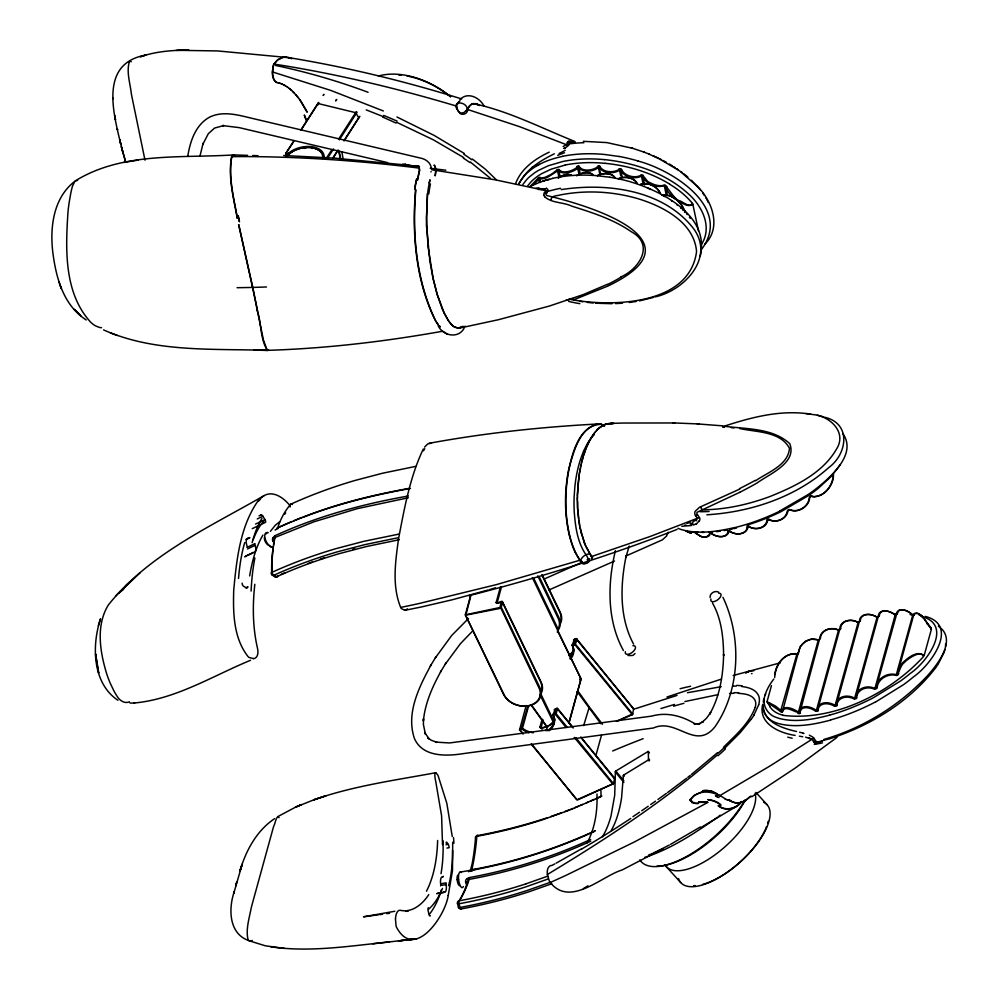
<?xml version="1.0" encoding="UTF-8"?>
<svg xmlns="http://www.w3.org/2000/svg" width="999" height="999" viewBox="0 0 999 999"><rect width="100%" height="100%" fill="white"/><g stroke="black" fill="none" stroke-linecap="round" stroke-linejoin="round"><path stroke-width="1.5" d="M622.052 176.398L620.716 170.142L621.428 169.468A1.461 0.962 -0.7 0 0 620.404 168.756M577.297 498.888L577.872 487.425M602.459 836.8L604.058 833.99A177.635 84.865 66.4 0 0 611.026 815.896L614.697 795.341L615.409 771.265L648.276 751.385L648.501 759.877L623.401 775.224L621.59 797.602A176.373 81.306 68.4 0 1 614.035 825.037L611.338 830.506M577.472 496.69L577.297 499.912M579.982 173.351L579.12 166.383A1.449 0.799 -23.2 0 0 578.409 166.009M277.198 82.617A10.015 5.02 89.1 0 1 272.577 71.965L273.551 65.26A6.956 3.584 88.9 0 1 274.126 64.123L277.16 60.464M577.335 495.504L578.883 477.435M643.256 184.228L641.146 174.987A1.523 1.049 13.5 0 1 643.481 175.762M395.454 918.893L396.041 925.886A6.981 3.309 87.7 0 0 396.516 927.234C414.535 961.313 445.641 915.496 448.201 895.429M745.666 672.827L748.526 671.328L753.721 670.766M799.337 713.573A1.523 0.849 34.4 0 0 799.712 713.049L819.567 638.998L818.443 639.997L811.163 639.098L805.481 641.233L800.386 646.291L798.338 652.359M442.507 844.654L441.608 815.933L435.739 781.443A10.015 1.998 75.1 0 1 435.739 772.789L435.714 772.726M839.822 629.058L817.519 710.164L816.458 710.139L838.661 629.645L839.872 628.92A12.063 9.303 13.9 0 1 845.803 621.078A12.063 9.303 13.9 0 1 858.004 622.327M874.824 688.823L874.849 688.786A1.561 1.361 -15.5 0 0 877.159 687.549C877.896 678.995 887.974 673.326 895.941 675.336M782.741 715.321C833.253 721.665 889.472 693.643 923.263 656.842C921.965 649.075 907.567 658.841 904.42 662.424C900.811 664.909 899.712 670.679 898.101 673.476C896.715 670.154 900.586 665.297 902.809 662.624C907.866 657.866 917.382 649.887 924.075 655.631M710.077 597.577C709.652 593.206 714.922 590.172 718.681 592.157M898.638 673.538L898.638 673.501A1.911 1.661 -46.3 0 1 897.776 674.962A2.123 1.861 -45.7 0 1 897.439 675.224M540.721 694.118L540.447 695.391A20.517 15.534 15.4 0 1 540.047 695.828M748.8 526.623A12.05 9.753 6.2 0 0 760.888 527.872A12.05 9.753 6.2 0 0 767.694 519.955L769.043 519.555A11.838 10.14 -11.9 0 0 787.299 510.851M874.437 689.16A11.838 9.728 -0.4 0 0 862.474 689.223A11.838 9.728 -0.4 0 0 856.655 697.814A1.461 1.199 3.3 0 1 854.507 698.763L877.209 616.758L878.645 616.296M577.809 486.326L579.27 474.8M809.665 496.928A1.723 1.461 -44.2 0 0 809.252 497.877C808.491 506.818 797.889 513.036 789.872 509.765C797.976 513.536 809.028 506.78 809.714 497.702A1.636 1.261 -75.1 0 1 811.126 496.303L814.485 496.803M467.22 882.217L468.194 879.969A1.811 1.661 -52.3 0 1 469.143 879.295M945.516 646.515L945.666 643.618M254.832 584.315C252.435 605.744 252.66 627.684 257.605 648.751A10.015 6.194 70.2 0 1 253.659 658.616M748.938 526.548L747.289 527.097A11.414 8.541 18 0 1 729.769 531.331M858.291 621.902L859.652 621.353M774.962 674.787C776.211 664.834 783.778 653.696 794.717 653.97A11.201 9.765 -55 0 1 796.253 654.308A1.948 1.673 -47.6 0 0 797.826 653.908A2.148 1.823 -46.1 0 0 798.164 653.633M427.385 193.669L426.398 224.9L429.67 258.654M798.825 651.785C799.637 642.719 810.738 636.813 818.306 639.972L798.413 712.212C795.441 713.049 784.203 703.858 782.379 711.937A1.736 0.637 44.6 0 1 782.167 712.275M415.572 189.81C411.85 234.141 415.684 281.406 435.901 321.641M415.834 189.872C412.025 233.566 416.146 279.782 435.139 319.767M566.87 726.822L556.043 713.636L553.234 714.31L553.371 715.059L556.043 713.91L557.554 708.491L571.865 726.061M572.415 644.705C574.625 648.526 577.884 637.974 576.723 638.948L634.015 709.402L575.973 638.648L576.61 638.698L573.563 639.797L576.023 638.548L574.313 643.868L575.312 644.068L632.592 713.898L632.392 714.722L574.313 643.918L572.152 645.267L574.363 639.585A20.504 15.522 15.4 0 1 574.825 640.796M781.742 712.212A1.936 0.687 44.5 0 1 780.519 711.45L796.915 654.108A1.698 1.311 -78.8 0 0 798.288 652.572L782.379 711.937M690.122 799.762L694.03 795.516L702.871 791.458M578.896 476.423L580.481 467.907M431.643 169.743L495.342 179.845L545.516 190.572L543.743 188.948M273.227 547.215L273.102 548.051A173.364 86.551 63.5 0 0 271.691 574.225L272.302 574.625M579.32 473.601L580.756 466.558M763.436 702.509L763.598 701.498M273.564 545.154L273.963 539.248L275.062 537.437L313.848 521.84L356.993 508.728L408.379 497.739M667.382 194.755C662.15 175 673.314 200.874 680.307 201.011C683.741 202.51 689.123 207.58 692.657 204.046M187.75 156.393C190.085 141.558 195.429 125.062 209.353 117.27C223.152 110.352 238.823 115.247 252.884 118.531L420.392 158.054C425.162 158.903 429.945 162.013 431.106 166.983M200 155.919L203.134 143.219L202.685 144.605L208.292 133.741L214.61 128.059L223.901 125.524L222.602 125.587L239.186 127.622L387.624 162.625M762.724 704.32C757.879 723.688 779.557 733.129 795.129 735.389M580.594 466.77L581.343 463.936M429.383 182.842L430.032 179.995M429.17 182.867L429.82 180.045M519.705 728.995L521.99 728.096L524.075 729.357A19.818 14.997 15.4 0 0 533.291 732.816M531.168 743.93L576.898 799.824L613.473 783.641L577.809 799.824M234.141 891.67L233.679 893.68L242.095 864.497L239.972 870.841M690.571 799.637C698.626 787.961 715.159 791.495 725.099 798.8M580.881 465.447L581.643 462.637M417.557 180.27L419.692 169.93L418.494 166.696M417.295 180.132L419.48 170.092L418.693 166.908M501.398 587.2L497.077 603.034L502.872 602.534L541.046 681.992A19.73 14.935 15.4 0 1 539.947 695.192M98.314 625.711L100.524 618.843C91.658 645.504 92.308 683.179 117.882 700.249M763.311 701.273L763.823 699.113M233.316 154.907L232.168 155.782A6.956 2.41 80 0 0 231.818 156.656C228.109 177.248 233.878 198.089 237.475 218.306M233.928 892.619C228.197 910.101 229.171 935.289 250.524 941.108A93.107 15.909 -86.2 0 0 252.26 940.471M581.48 462.849L582.629 458.853M448.226 895.466L452.485 870.653L452.697 842.182M581.805 461.575L582.979 457.617M944.942 649.625L944.455 651.398M796.253 654.295L796.915 654.108A11.663 10.39 -65.1 0 0 795.304 653.658C783.141 653.246 774.375 666.183 774.712 677.497M858.266 622.002L834.952 705.956A1.424 1.086 16.2 0 0 837.025 705.381L836.438 704.857L859.352 621.64M236.763 881.817L235.664 886.013L236.388 883.191L235.864 885.239L236.039 884.552M691.683 531.93L690.721 533.066L692.782 531.918M503.471 694.23L465.322 614.822L470.467 596.128M470.866 595.454L465.859 615.147L500.899 608.241L502.759 602.285M503.484 694.218A19.743 14.948 15.4 0 0 528.821 705.794A19.743 14.948 15.4 0 0 539.635 687.112L501.498 607.704C496.578 605.631 508.928 597.814 497.227 603.109A1.411 0.774 -25.7 0 1 496.166 602.459L500.474 586.775M527.522 705.868L525.799 706.293L526.161 705.531M526.148 705.631L519.542 729.932L522.44 728.358L528.583 706.081M527.872 705.968L521.603 728.209L523.563 730.232A20.529 15.547 15.4 0 0 528.808 732.742M554.882 719.979A20.479 15.497 15.4 0 1 547.714 726.335A20.542 15.547 15.4 0 1 541.446 727.946L541.221 727.896A1.424 0.862 -13.9 0 1 539.959 727.035L542.145 719.193M542.882 719.53L541.221 727.896A19.755 14.948 15.4 0 0 554.72 718.768M545.941 730.769L547.714 726.335M568.831 722.926L580.706 679.807L580.581 678.808L579.795 678.958M569.23 722.252L581.118 679.008L557.979 631.755L558.491 629.582A20.017 15.147 15.4 0 0 559.89 626.46A19.768 14.96 15.4 0 0 558.841 617.444L539.747 577.759M583.653 725.611L589.31 707.005L602.447 724.213M595.891 755.581L601.473 735.239M770.154 706.705L767.032 701.66L771.44 685.651M769.692 703.196L769.292 704.682L768.893 704.095M878.233 616.683L856.018 697.327A12.45 10.202 1.5 0 1 862.062 688.286A12.45 10.202 1.5 0 1 874.712 688.373M874.849 688.786L895.416 614.06A1.523 0.849 33.6 0 0 896.428 614.547M896.677 613.998L876.323 687.137C876.985 678.246 887.761 672.265 896.066 674.637M897.127 675.349A1.723 1.498 -45.2 0 1 896.128 675.399L912.749 615.009L913.473 615.821L897.664 673.226M924.112 655.694L931.418 629.183M550.948 200.374C550.886 195.167 556.93 196.116 560.601 194.867C586.7 189.822 613.998 191.458 639.422 199.126C664.023 206.943 694.068 222.69 696.565 251.511C689.41 307.068 607.517 306.83 568.993 299.188M615.421 550.636C607.529 583.266 606.78 620.416 623.438 650.536M700.262 256.031C710.177 214.673 660.214 190.447 628.733 181.306A132.218 96.079 23.2 0 0 609.702 177.248M582.817 457.829L583.341 456.406M897.614 612.312L897.414 613.973M758.666 704.832L753.945 715.034M583.179 456.618L584.877 451.673M755.144 707.492C749.075 723.676 735.339 735.451 723.401 747.339M526.111 706.156L527.747 705.981M668.244 532.28L666.42 536.213L662.312 539.885L625.624 556.131M583.541 455.407L585.289 450.524M632.579 713.935L616.383 721.39M613.398 783.591L575.824 737.724M467.282 882.217A2.06 1.648 -80.3 0 0 467.332 882.966L465.472 888.061M240.197 870.204C246.166 850.099 256.843 830.569 274.6 818.631M240.122 870.404L242.183 864.21M554.932 711.4A19.755 14.948 15.4 0 0 554.383 709.802C560.726 705.918 554.033 710.401 555.419 714.435L566.158 727.522M745.891 672.827L748.638 671.565A6.006 2.685 69.9 0 0 748.701 671.99M944.13 652.372L937.699 664.984M585.127 450.749L585.714 449.4M629.233 546.103L625.711 557.779L626.123 556.031C620.242 584.914 619.143 617.419 633.566 644.068M515.621 183.554C521.203 168.519 535.252 158.729 549.238 152.148M585.551 449.625L586.151 448.289M662.162 195.28L662.949 195.242A11.076 7.642 38.5 0 1 664.485 195.005L670.779 196.129L677.047 200.062M833.441 474.05C834.34 485.989 821.952 499.263 811.126 496.228M585.976 448.514L586.588 447.19M586.425 447.415L587.275 445.579M586.875 446.341L587.499 445.054M583.491 451.286L586.85 444.493A156.581 70.117 69.9 0 1 588.086 442.42L591.82 437.275M897.689 612.1C901.41 606.605 909.24 612.112 912.724 615.022M587.337 445.279L587.737 444.53M587.562 444.755L587.974 444.018M587.799 444.23L588.461 442.994M588.049 443.718L588.698 442.482M590.671 839.435C551.997 857.179 511.101 869.967 469.23 877.597A2.335 0.787 81.1 0 1 469.155 879.357A167.183 55.969 81.1 0 1 459.065 900.848A2.435 2.148 33.6 0 0 457.53 903.396L459.016 903.77A505.669 382.792 15.4 0 0 526.061 886.787L548.076 878.995M588.536 442.707L588.948 441.983M519.055 183.666C526.098 169.306 540.447 160.627 554.32 153.809M588.773 442.207L589.198 441.483M336.238 99.85L335.602 100.936M589.035 441.708L589.447 440.996M312.038 146.728L312.038 148.526M692.719 204.395C687.574 208.192 680.132 201.611 675.274 198.701M589.285 441.221L589.71 440.509M589.535 440.734L590.496 439.073M456.081 106.131L458.079 103.072M431.218 664.635C419.23 686.65 405.606 713.436 414.56 738.823C422.927 757.329 446.765 756.268 463.573 753.583L653.471 727.984C676.648 717.444 695.479 751.335 715.059 726.673C740.446 689.884 741.87 637.212 722.951 597.315M441.346 670.629C432.654 686.163 425.099 702.909 423.401 720.828L423.489 718.731L423.414 724.512L425.412 734.19L424.625 732.379L429.158 738.998L427.747 737.749L431.081 740.159L437.162 742.432L435.614 742.107L449.513 742.956L651.673 716.121C667.095 711.688 682.679 716.096 695.816 724.312L693.843 723.676L699.937 723.825L697.939 724.1L703.383 721.578L701.685 722.652L706.505 718.244L710.701 712.462L709.615 714.21C720.042 696.166 723.139 674.874 723.626 654.32L723.601 655.719C723.438 637.774 721.553 618.943 712.512 603.084M539.273 182.168L538.661 179.271L539.485 177.947M589.797 440.247L590.759 438.598M467.257 109.241L469.28 106.381M467.495 109.128L468.968 106.781M816.583 710.114L815.896 710.963A1.449 0.974 26.1 0 0 817.257 711.288M423.289 449.026C409.865 477.185 404.358 508.491 398.526 538.936C395.442 561.488 391.808 585.714 400.674 607.429A6.981 3.447 86 0 0 401.311 608.516L404.77 610.339L421.678 606.905L452.285 599.762L488.049 590.009M701.673 244.131C712.599 226.686 701.972 205.744 688.136 193.619C665.371 172.977 634.615 162.812 604.47 159.59M590.584 438.823L591.583 437.212M336.126 100.474L336.763 99.4M914.859 613.836C917.881 611.351 921.215 615.721 923.051 617.682M590.859 438.361L592.145 436.326M435.214 658.054L451.673 635.501L468.494 618.481M430.294 666.158L436.101 656.593M440.422 672.152L446.078 662.824M293.306 141.758L285.776 153.471L293.831 141.284M300.811 130.082L318.319 102.847M323.301 95.092L323.801 94.318M301.336 129.62L318.843 102.385M323.276 95.492L323.788 94.693M326.086 158.629L331.094 150.849M338.599 139.173L356.293 111.638M327.697 157.979L333.529 148.901M339.36 139.823L357.13 112.175M332.679 158.279L337.674 150.487M345.179 138.824L359.353 116.771M333.204 157.805L338.211 150.025M344.043 140.946L359.877 116.309M840.134 464.872L831.156 476.473L818.368 488.249A88.599 44.78 -31.9 0 1 808.703 495.479L781.106 511.613A134.153 67.807 -31.9 0 1 746.915 525.137M591.97 436.551L592.719 435.439M445.204 664.273L460.352 643.756L472.964 630.644M270.442 531.281L275.362 525.162L279.645 521.79M699.238 521.515L699.937 519.355A5.594 3.334 35.1 0 0 699.512 517.819A14.211 8.417 35 0 0 697.464 514.835M592.544 435.676L593.306 434.59M428.746 894.617C422.764 903.945 412.125 913.111 400.249 910.301A10.015 4.608 87.6 0 0 395.492 918.905M522.864 184.478L526.473 179.845A75.662 54.358 25.7 0 1 529.657 176.698L534.465 172.939A91.159 65.497 25.7 0 1 538.436 170.429L548.326 165.734L563.074 161.438A134.191 96.404 25.7 0 1 604.482 159.653M936.962 666.071C910.701 701.111 871.29 725.286 830.057 738.661M457.455 903.458L458.429 907.092A2.31 2.01 41 0 0 461.226 908.915A511.975 387.562 15.4 0 0 529.42 891.632L551.71 883.753M593.131 434.827L593.893 433.753M751.161 719.255L740.159 732.717L724.6 748.301M914.247 615.259C911.063 612.712 919.18 612.512 920.828 615.596M635.027 653.558L633.166 655.232M527.797 185.727L530.394 182.53A70.829 50.887 25.7 0 1 533.379 179.583L536.725 176.885A85.065 61.114 25.7 0 1 541.67 173.676L551.073 169.206L565.209 165.085M767.644 520.017L766.932 520.292A11.414 9.266 5.6 0 1 760.476 527.772A11.414 9.266 5.6 0 1 749.075 526.648L749 526.598M593.718 433.991L594.505 432.954M424.563 447.102L427.822 443.868L431.531 443.144M540.147 694.942L554.108 723.813M464.085 328.334C458.266 338.886 443.119 336.001 438.249 325.936M564.423 148.539L567.519 146.266A5.582 2.498 -30 0 0 568.618 144.992A3.609 2.46 32.1 0 1 566.483 144.705L563.174 146.478M711.226 533.041L710.888 532.767A1.523 0.849 34.6 0 1 711.288 533.104L711.226 533.141M594.33 433.179L595.129 432.167M591.333 558.903L591.595 558.503A4.82 2.522 24 0 0 592.444 556.668M594.954 432.405L595.766 431.406M469.031 106.518L469.905 105.669M258.491 500.237C240.097 526.048 236.626 559.403 233.729 590.134C233.004 612.699 233.416 637.874 247.964 656.468A6.981 4.346 71.2 0 0 248.976 657.429L253.671 658.691M77.647 180.307L74.85 181.306L72.502 186.101A38.874 17.17 -79.9 0 0 70.529 194.63L69.156 202.472A90.609 40.01 -79.9 0 0 67.969 212.238C65.534 249.363 63.849 293.144 90.859 322.402A93.107 41.109 -79.9 0 0 95.429 325.799L98.739 327.197A41.571 18.357 -79.9 0 0 101.486 327.684M536.525 179.87L530.232 186.338M701.111 249.95C733.641 207.892 671.927 169.78 637.999 161.039M469.343 106.156L470.242 105.332M537.45 180.657L532.692 185.414M596.228 430.906L597.065 429.97M751.086 795.991L745.179 800.923L738.773 802.934M741.57 801.548C736.275 808.616 725.749 811.488 718.518 805.594M741.533 801.847C736.138 809.103 725.449 811.75 718.156 805.781M596.553 430.557L598.076 428.958M839.872 628.92L840.559 628.671A1.449 1.186 1.6 0 1 838.348 629.62M704.819 244.193C721.827 227.76 712.25 200.924 697.514 186.501M129.458 701.835C124.625 703.995 119.555 700.449 117.145 696.353A41.571 24.638 46.9 0 1 113.399 689.859L110.227 683.204A93.107 55.182 46.9 0 1 106.568 673.388C99.937 651.523 95.754 625.599 108.317 605.007C148.551 554.507 209.378 527.197 264.036 495.641C273.439 490.284 283.766 498.076 289.635 505.182A6.956 2.398 59 0 1 290.272 505.969M750.162 796.553L744.867 800.836L739.585 802.821M769.118 519.492L769.242 519.355A1.461 1.174 1.9 0 0 767.744 519.305M125.387 586.45L115.534 596.003M140.235 572.602L118.918 592.919L123.539 589.485M597.215 429.87L599.113 428.022M457.03 879.62L458.566 879.182M279.096 817.657C276.398 814.148 275.237 823.875 273.913 825.711A131.668 22.502 -86.2 0 0 273.301 827.534L251.661 906.118A132.954 22.727 -86.2 0 0 251.099 908.553C249.151 918.643 245.729 929.182 247.952 939.447M458.941 101.661L455.856 105.894C401.96 89.81 347.202 76.486 291.758 66.958A914.185 621.39 32.7 0 0 274.126 64.123M578.858 173.576L577.534 167.382L578.621 167.058M462.974 326.211L459.016 328.221L454.795 327.16M696.203 520.904L697.402 518.269L649.825 536.6L591.583 556.505A6.069 4.471 19.1 0 0 591.071 555.694L585.701 546.028L581.543 533.753M598.239 428.883L600.187 427.147M125.375 585.988L130.232 581.618M459.94 99.65C467.345 91.508 479.52 97.365 483.891 105.794M717.394 752.784L691.47 774.437M717.282 754.957C664.997 800.611 606.668 838.71 547.352 874.512L549.4 881.243A6.981 4.258 73.1 0 0 550.249 882.492C570.217 907.804 602.235 875.711 621.99 870.042L663.199 848.638M289.048 152.785L289.061 154.096L289.885 153.421M260.439 498.264L264.036 495.641M129.458 61.526C126.186 71.578 130.095 82.767 131.231 93.057A131.668 26.761 87.1 0 0 131.743 95.916L144.992 160.177M459.203 101.423L460.015 100.799M470.317 105.17L471.253 104.495M74.85 181.306C51.948 198.838 49.326 231.281 53.571 257.767C57.105 281.356 64.997 306.406 86.251 319.967M599.288 427.959L603.995 424.825M718.818 816.245L720.142 815.196M858.216 621.815L858.004 621.977A1.424 1.086 14.6 0 0 859.352 622.177M687.811 777.309L690.259 775.399M686.6 778.258L667.544 792.557M717.469 817.294C694.879 833.166 671.141 849 644.642 857.417M268.394 350.037L253.883 350.125L267.707 350.424M268.631 350.037L267.482 350.437M837.012 737.362L794.967 768.243L751.71 796.815M470.654 104.895L471.94 104.058M232.767 155.107L231.93 155.794A6.956 2.41 80 0 0 231.593 156.656C227.884 177.248 233.654 198.089 237.25 218.319M599.55 173.514L598.688 166.908L600.736 173.589M600.374 427.11L605.207 424.313M666.345 793.418L657.929 799.462M655.519 801.161L650.686 804.545M553.234 714.31L553.521 715.272A20.529 15.547 15.4 0 1 549.225 730.569A20.33 15.385 15.4 0 1 548.851 730.818M648.264 806.23L641.708 810.751M538.886 177.435L537.662 178.534L538.661 179.271M823.613 740.271L824.35 739.76M639.51 812.237L632.941 816.67M587.961 885.801L583.329 888.611M278.022 59.553L282.767 57.517M75.999 180.457C122.74 151.948 180.719 158.204 233.129 154.957M809.352 735.177L812.587 736.975A5.594 3.134 31.1 0 1 814.035 738.348A3.609 1.611 -38.8 0 0 812.162 739.16L770.029 765.958L720.179 795.416M877.197 616.608L877.122 616.658A1.449 0.987 24.8 0 0 878.258 617.045M289.011 154.133C289.161 153.759 283.092 152.647 288.299 154.221M700.262 827.035L670.604 844.33M461.401 327.035L458.042 328.072L454.632 327.073M822.851 740.771L816.982 743.256M620.854 276.948C639.485 268.831 654.919 244.443 631.131 231.618C613.286 219.256 592.257 212.612 571.74 206.131C563.249 202.06 551.91 203.272 544.68 196.791M749.063 526.585L749.238 526.448A1.424 1.074 15.2 0 0 747.889 526.211M700.624 827.721L736.251 806.468M277.734 816.645L295.504 807.18L313.961 799.762C353.196 785.976 394.593 780.331 435.327 772.801M471.328 104.408L475.212 103.546L479.308 105.507M581.967 848.588L556.156 863.161M542.557 181.393L543.881 180.669M647.939 751.448L648.875 752.584M707.579 802.572L634.677 841.82L565.971 875.361A914.185 407.542 -39.4 0 1 550.249 882.492M755.606 480.756C767.781 472.265 788.149 465.284 789.485 448.339C780.581 431.181 756.106 432.217 739.685 428.534M554.77 863.91L551.985 865.409A10.015 5.969 73.1 0 0 547.39 874.512M875.486 702.072L903.521 684.665A92.27 45.704 -33.8 0 0 913.448 676.897C930.981 664.847 959.664 625.324 925.286 616.395M669.305 845.029L658.965 850.361M543.381 181.256L544.093 180.894M620.804 176.024L619.467 169.768L620.729 170.18M739.66 492.37L697.152 512.262A2.085 1.961 33.4 0 0 697.564 514.822A3.596 1.211 -37.5 0 0 695.666 515.759A3.971 3.696 -52.2 0 1 694.792 512.912A4.87 4.645 -33.5 0 1 695.117 511.413L699.45 507.317L739.76 489.073M779.869 510.939L808.428 494.355A92.27 46.391 -31.6 0 0 818.493 486.85C832.929 474.9 856.855 453.096 842.731 433.429M530.094 186.476L540.821 181.806L552.509 178.434M607.23 284.365L583.204 294.605L549.438 306.031L498.301 319.742L460.102 327.984M470.579 869.904C513.661 862.337 555.669 848.95 595.392 830.656M247.115 539.023L249.026 538.111A2.348 1.136 63.8 0 0 249.812 537.599L245.991 539.435M259.016 515.921L260.889 515.022M252.248 528.646L265.484 522.352A2.373 1.011 61.6 0 0 264.947 519.605L262.912 516.258L257.267 518.956M264.947 519.592L255.569 524.063M245.841 587.749L247.727 586.838M247.327 547.265L254.995 543.606A2.335 1.124 64.2 0 0 255.145 545.304L247.477 548.963M247.402 555.307L253.147 552.559A2.335 1.174 65.2 0 0 252.347 553.246L245.479 556.218M244.68 556.893L246.603 555.981M822.627 740.609L817.744 742.232M654.907 852.284L659.602 850.112M695.853 524.05L693.543 524.95M250.537 660.277C212.512 675.948 175.774 699.275 133.991 703.034M279.72 526.81L289.71 522.465M653.046 853.134L654.47 852.497M415.534 466.421L382.567 473.226L354.895 480.494A511.975 387.562 15.4 0 0 290.821 504.17A175.187 87.113 63.8 0 0 277.747 527.709L277.235 528.421M543.556 579.295L581.281 562.637M548.963 589.972L614.51 561.051M596.103 798.526L601.898 795.978M594.642 831.305C555.357 849.437 513.811 862.612 471.241 870.341A2.335 0.787 81.1 0 0 471.803 869.729A167.183 55.969 81.1 0 0 476.835 836.313A2.36 0.787 81.1 0 1 477.809 835.539A505.669 382.792 15.4 0 0 544.867 818.543L546.878 817.881M590.771 841.158C552.047 858.928 511.076 871.727 469.155 879.37M472.003 104.046L473.264 103.521M692.644 523.076L690.209 524M618.643 720.691L632.567 714.56L633.653 708.541M594.18 799.375L590.309 801.073M600.749 796.79L569.505 810.102L543.618 819.392A504.358 381.793 15.4 0 1 476.835 836.313A2.435 1.124 17.6 0 0 476.011 837.899M295.504 807.18L301.486 804.57L295.654 807.117M544.53 180.369L549.512 179.308M586.438 802.759L588.374 801.922M580.619 805.231L582.567 804.42M650.911 854.045L651.96 853.596M291.733 521.615L276.923 528.221A2.348 1.161 63.8 0 0 277.198 528.221M604.195 424.887L605.619 424.175M290.946 522.115C328.584 505.869 368.544 495.704 408.816 488.436M578.671 806.043L574.762 807.654M293.768 520.779L301.948 517.507M519.567 729.957L522.677 733.216M582.142 738.96L614.81 778.258L613.136 784.452L574.213 737.349M570.829 809.227L572.789 808.441M648.863 854.857L649.874 854.457M281.606 57.83L276.948 60.44L273.913 64.098A6.956 3.584 88.9 0 0 273.339 65.235L272.327 71.928A10.015 5.02 89.1 0 0 276.985 82.592L278.883 82.954M677.047 529.42C609.228 555.968 539.56 577.634 469.018 595.691M568.843 809.989L564.885 811.513M303.246 517.195C337.824 503.733 374.013 495.017 410.464 488.449M545.479 180.282L547.989 179.558M547.802 876.123L525.849 883.878M549.725 882.504L527.572 890.334A509.103 385.389 15.4 0 1 459.965 907.467L459.016 903.77A2.36 0.787 81.1 0 1 459.078 900.811A504.358 381.793 15.4 0 0 525.861 883.89M558.503 170.267L557.604 170.979L558.791 176.548M560.914 812.986L550.911 816.52M635.526 708.653L677.035 695.404M666.945 697.027L721.465 679.083M654.882 296.94C683.441 290.921 714.572 258.778 694.268 229.583C664.397 189.872 607.167 182.442 561.226 189.623M313.636 799.874L325.949 795.803L313.961 799.762M632.417 655.506L628.071 655.519M569.592 299.45L566.72 300.175M145.804 55.045L140.347 56.806C155.881 51.349 172.54 50.2 188.911 50.087L176.049 50.387M145.404 55.17C99.563 63.387 113.287 112.775 120.779 144.181L119.68 139.635L123.039 153.059M664.148 185.252C659.427 186.526 654.32 185.015 650.112 182.73C646.678 182.38 644.667 175.699 642.782 176.511C645.691 184.178 658.291 188.699 664.198 185.327A1.723 1.211 34.2 0 1 665.047 185.24M605.431 424.425L608.866 423.489L622.914 423.039L674.737 422.952M579.857 560.252L496.553 584.577L418.544 603.646A914.185 498.701 -25.7 0 1 400.674 607.429M660.926 708.541L674.537 704.42M489.535 589.585L495.479 587.799M653.209 297.465L639.435 300.874M605.844 424.288L610.976 423.726M641.433 175.687L642.782 176.511L644.567 184.915M733.154 675.511L780.306 662.837M829.607 738.785L823.825 740.259M830.531 720.129C813.873 724.487 796.041 727.971 779.008 723.688A90.647 44.493 -33.6 0 1 775.611 722.552C768.406 720.067 762.374 713.348 762.874 705.369M352.722 549.4L354.82 548.851M829.632 715.159C813.436 719.355 796.103 722.714 779.557 718.531A86.863 42.807 -33.6 0 1 776.298 717.432C767.182 714.647 761.625 704.395 765.034 695.279A52.697 25.962 -33.6 0 1 771.041 682.879L771.902 681.605A61.014 30.07 -33.6 0 1 773.788 679.045M824 739.397C863.061 728.071 899.038 705.744 926.997 676.236C937.811 664.335 957.666 639.01 938.286 626.173M619.38 169.218A11.414 7.305 -2.4 0 1 608.216 171.541A11.414 7.305 -2.4 0 1 600.037 166.446L599.375 167.183A12.05 7.705 -3 0 0 608.066 172.54A12.05 7.705 -3 0 0 619.904 170.017M684.902 701.56L718.219 694.617M687.462 692.732L721.191 686.675M733.815 528.646L736.563 528.009M820.179 638.723L819.817 638.811A12.475 10.302 1.2 0 1 825.923 629.957A12.475 10.302 1.2 0 1 838.411 629.994M734.053 527.684C716.945 531.58 698.688 534.453 681.468 529.595A90.647 45.991 -31.8 0 1 677.996 528.321M562.587 156.381C550.137 159.028 537.699 163.661 528.021 172.14A79.196 56.768 25.7 0 0 524.687 175.424L520.092 181.581A64.685 46.379 25.8 0 0 518.693 184.178M691.408 525.536L681.78 526.273M535.889 188.287L538.786 187.775M729.72 529.532L732.429 528.971M430.207 168.319L445.829 170.192M722.801 426.673C751.548 417.157 782.304 409.003 812.724 414.548C828.858 415.547 846.927 431.443 837.025 448.239C823.026 473.164 795.341 486.276 769.879 496.553C749.712 504.008 728.483 508.966 706.942 509.715C703.958 510.064 701.086 510.327 700.724 506.73M394.83 911.263L363.524 916.795L378.484 914.809M408.391 495.991C362.55 504.083 317.22 516.283 274.85 535.776A2.348 1.161 63.8 0 1 275.05 537.437A175.187 87.113 63.8 0 0 272.078 572.277A2.31 1.286 2.2 0 0 271.778 574.175M398.988 534.09L363.798 541.333L336.139 548.601A511.975 387.562 15.4 0 0 272.065 572.277A2.348 1.174 63.8 0 0 273.701 575.324L276.161 576.96A505.669 382.792 15.4 0 1 339.161 553.683L366.508 546.503L399.263 539.735M579.919 679.957L581.131 679.183L532.342 577.597M397.552 537.862L364.722 544.655L337.225 551.873A509.103 385.389 15.4 0 0 273.689 575.337M724.325 530.556L727.01 530.069M473.301 103.596C508.054 110.777 541.77 128.222 574.837 141.458M428.833 443.356C484.44 433.079 540.796 427.023 597.252 424.013L601.473 424.15M459.965 872.164L478.558 868.868M442.582 331.243C384.727 341.583 326.186 348.501 267.42 350.349C260.077 339.223 261.563 323.226 257.305 310.701M430.631 168.381L431.655 168.332M437.287 893.281L444.068 892.157A2.348 0.824 81.1 0 0 443.469 892.606L436.688 893.73M282.555 57.492L285.09 57.243M441.62 883.615L446.153 882.866A2.348 0.774 80.3 0 0 446.153 884.602L446.228 885.214A7.855 2.685 80.1 0 1 444.33 892.244M441.62 885.351L446.153 884.602M406.094 911.388L408.329 911.013M123.839 162.437L138.087 160.102L137.238 160.24M686.038 524.999L684.652 525.199M446.029 844.742L448.239 844.38L446.903 842.444A2.373 0.649 77.7 0 0 446.166 843.206M446.928 848.064L449.15 847.701A2.36 0.637 77.3 0 0 448.239 844.417M636.101 301.486L629.358 302.485M597.252 424.013C577.547 429.72 572.427 453.971 568.256 471.328C564.435 492.607 564.423 514.747 569.442 535.826M496.153 602.459L497.077 602.872M379.857 914.647L382.642 914.26M386.8 913.673L389.585 913.286M663.698 195.03L669.155 195.417L675.237 198.564M716.458 531.668L720.366 531.168M306.381 147.515L304.37 147.565L306.131 147.527M372.752 943.793L416.583 938.823L398.489 940.883L412.462 939.472M389.148 941.957C349.925 945.941 310.19 952.559 270.804 946.815M896.228 614.56L895.479 614.185M799.188 712.637C796.29 710.439 783.828 703.259 782.13 711.375M233.079 154.92L234.29 155.107A10.015 3.484 81 0 1 234.665 155.369M729.008 531.181A12.475 8.342 26.8 0 1 711.138 533.316A11.876 7.855 28.1 0 0 728.034 531.568L729.894 531.106A1.449 0.974 25.5 0 0 728.708 530.731M622.502 303.197L615.571 303.609M283.716 57.293L286.251 57.28M708.865 532.28L712.624 532.042M729.532 693.468L733.79 693.281M698.538 802.334L706.318 802.422M698.601 801.972L706.368 802.122A10.877 2.235 7.2 0 1 707.729 802.284M266.496 286.975L252.797 287.437L257.53 310.701M706.867 514.797C750.761 512.087 795.704 497.24 828.833 467.52C847.177 454.133 851.735 423.501 824.787 417.282M814.984 496.54C825.723 495.541 833.391 484.278 833.241 473.976M178.234 50.337L217.507 50.924L288.561 57.617M583.304 141.321L606.868 142.595L632.717 148.327M237.063 287.712L252.572 287.437L263.411 339.872L267.145 350.187M539.984 727.035L542.007 729.17M612.062 303.708L595.579 303.209M129.97 703.034L134.64 703.034M727.971 531.505L727.759 531.468A1.461 0.974 26.1 0 1 728.446 530.756M571.153 141.808L575.212 142.32M701.61 532.38L703.995 532.392M732.704 686.051L736.251 686.101M910.114 614.597L912.774 614.972A1.723 0.624 42.5 0 0 913.598 615.534M267.195 350.362C212.487 348.514 154.783 352.734 103.571 329.907M610.014 423.426L611.188 423.476M247.577 155.345L233.679 154.932M252.797 155.507L258.017 155.707M747.14 527.097L747.077 527.097A1.424 1.074 15.9 0 1 747.689 526.261M697.177 423.888L722.864 425.874M877.072 687.549L875.112 688.099M672.702 422.889L699.013 423.963M406.518 165.16L416.845 166.471M406.718 165.397L414.735 166.146M283.679 155.494L334.54 158.142L411.825 165.572M856.643 697.801L854.894 697.964M738.273 693.331C744.205 693.743 751.623 694.317 754.919 700.062A32.08 12.987 -43.7 0 1 755.256 707.417M722.689 426.973L724.15 427.072M805.981 413.549L810.451 414.023M695.916 532.005L698.139 532.217M593.219 303.009L587.287 302.372M731.28 427.659L734.09 427.934M605.119 163.312C627.772 165.547 650.174 172.278 669.692 184.103M286.039 57.243L287.412 57.405C346.428 66.995 404.657 81.156 461.725 98.951M570.004 141.396L573.838 142.382M284.34 948.401L265.284 945.791L249.188 940.783A41.571 7.105 -86.2 0 1 247.939 939.535M460.214 113.287L463.986 112.537L467.332 109.39L519.655 126.698L566.483 144.705M419.493 168.144C363.524 161.151 307.168 157.043 250.761 156.606A914.185 692.032 15.4 0 0 231.818 156.656M767.032 701.66L775.499 706.056L782.055 711.388M706.368 802.122L707.617 802.284M609.702 177.21L595.466 175.574A137.962 100.537 23.3 0 0 552.472 178.384M324.076 158.341L323.951 158.317A20.504 12.463 -12 0 0 312.4 146.791A20.504 12.463 -12 0 0 288.998 152.822M414.61 165.934L416.883 166.296M741.633 686.488C748.101 687.287 755.931 689.198 758.678 695.878A40.984 17.408 -41.7 0 1 758.703 704.819M582.804 301.76L580.057 301.323M802.771 736.75L799.375 736.176M358.741 117.845L355.769 112.7L317.832 103.459L318.319 104.695M601.685 424.375C581.443 423.951 574.425 449.013 569.992 464.76C564.697 487.999 564.235 512.537 569.73 535.789A41.284 18.182 70.1 0 0 573.963 548.888L575.249 551.798A26.399 11.651 70.1 0 0 580.069 560.002A5.844 2.198 67.3 0 0 580.644 560.826M919.167 615.172L922.302 615.696M619.18 156.493L605.082 154.533A137.962 99.038 25.8 0 0 562.537 156.306M808.328 737.699L812.162 739.16M465.546 615.147L504.008 694.567A19.031 14.411 15.4 0 0 528.434 705.706A19.031 14.411 15.4 0 0 538.861 687.699L500.549 607.38L465.322 614.822M582.155 561.888L581.63 561.75A4.958 3.609 -70.5 0 1 580.544 560.876M817.457 415.234L823.613 416.895M796.565 731.505C782.716 728.296 763.648 722.577 763.199 705.456M799.562 732.23L803.009 733.104M582.105 561.55L581.63 561.401A4.583 3.359 -70.9 0 1 580.719 560.614A6.006 3.009 -36.9 0 1 585.764 554.857A6.006 3.009 -36.9 0 1 590.884 555.669A5.794 4.296 18.5 0 1 591.321 556.443M288.349 57.592L289.698 57.93M711.75 791.383L717.532 794.105L711.713 791.146M789.485 509.715L787.699 510.839A1.523 1.299 -16.5 0 1 789.859 509.652M921.303 616.371C953.983 624.825 927.109 662.125 910.201 673.476A88.599 43.656 -33.6 0 1 900.661 680.918L873.476 697.677A134.153 66.109 -33.6 0 1 829.657 715.097M272.54 71.965L330.806 90.422L383.354 110.964M727.846 799.987L726.373 799.437M278.659 82.917L280.544 83.454M631.306 147.877L644.68 152.323M811.85 496.091L811.912 496.116A1.911 1.636 -45.6 0 0 810.239 496.403A2.123 1.786 -44.1 0 0 809.902 496.665M476.486 103.609L479.607 105.345M289.473 57.892L290.809 58.304M692.22 801.41L691.52 801.111A1.898 1.623 -55.4 0 1 690.434 799.662M110.352 332.879L117.233 335.477M643.593 151.998L649.775 154.333M366.233 109.878L383.529 116.733M280.332 83.416L282.193 84.078M700.724 536.276C704.307 538.598 709.115 536.401 709.802 533.204C711.263 536.913 703.483 538.386 700.411 536.138M835.389 705.232L836.438 704.857A12.05 9.191 13.8 0 1 842.257 696.915A12.05 9.191 13.8 0 1 854.582 698.151M290.597 58.267L291.895 58.741M648.851 154.071L661.513 159.728M647.527 187.987L650.861 189.435M700.574 536.076L699.775 535.851M546.341 188.087L547.789 189.423A5.582 2.772 -32.5 0 1 547.789 190.534A3.609 2.722 16.1 0 1 545.516 190.572M396.89 122.402L433.279 139.785L463.673 157.542M435.851 772.764L437.649 774.837A6.956 1.361 74.2 0 1 438.186 775.948L446.828 803.283L452.247 836.488M653.159 155.782L658.191 158.092M396.953 116.995L434.153 135.414L464.273 153.459M281.98 84.053L285.427 85.714M700.237 535.926L695.416 533.079M659.24 158.779L679.77 171.016L697.414 186.451M699.55 535.601L695.604 533.079M663.161 160.589L666.433 162.362M283.604 84.803L287 86.701M728.908 800.137L731.056 801.335M730.793 801.26L729.183 800.311M661.688 194.793L664.822 196.578M454.895 327.26L452.997 325.949M669.455 164.086L672.427 165.884M454.72 327.173L453.646 326.448M443.081 331.456L444.942 332.642M445.766 333.167L447.664 334.378M673.9 166.808L675.361 167.757M272.764 574.924L274.163 575.824A2.398 1.661 -53.4 0 0 276.161 576.96A2.36 1.174 63.8 0 0 277.535 576.036M676.81 168.719L678.246 169.705M671.453 200.811L672.252 201.373M286.788 86.663L288.561 87.787M470.379 162.063L490.409 178.297M472.402 159.078L485.427 169.256L496.216 179.658M681.081 171.716L682.467 172.752M288.349 87.762L291.583 90.26M686.151 530.956L690.746 533.141L685.626 531.031M683.84 173.814L687.849 177.085M676.922 204.87L677.672 205.469M921.028 615.284L923.238 617.869M452.36 325.412L453.246 326.136M694.904 532.517L694.218 531.93L694.767 532.542M289.872 88.948L294.48 93.082M912.449 614.697C908.865 610.589 897.239 606.056 896.365 614.422M676.947 199.95L681.98 205.607L685.414 212.287M680.594 207.954L681.293 208.591M780.506 711.463L767.494 702.447L768.993 704.407M451.723 324.812L452.597 325.587M691.345 180.207L700.424 189.91M682.679 209.877L683.366 210.539M292.832 91.596L298.539 97.852M684.702 211.863L685.351 212.537M451.973 325L450.487 323.476M440.222 326.698L439.585 326.024M439.997 326.96L439.36 326.286M923.088 617.232L931.355 629.095L930.968 628.171M923.251 617.419L931.343 628.92M755.931 792.432L767.257 804.944M666.233 866.57L680.656 882.517M686.625 213.911L687.237 214.598M576.81 799.575L531.63 744.13M451.348 324.35L448.189 320.429M439.048 325.936L438.424 325.187M295.654 94.568L301.036 101.311L307.155 111.975M648.501 751.785L649.425 752.909M648.851 759.053L649.675 760.052M648.351 760.002L649.15 760.988M615.746 770.916L623.813 780.756M615.234 771.865L623.888 782.417M580.806 736.975L614.697 779.158L614.435 778.333M573.189 728.046L557.005 708.328L554.383 709.802M523.114 734.115L519.605 729.045L519.992 729.944M691.608 202.61L692.694 203.971M689.385 217.17L690.309 218.356M450.124 322.927L447.827 319.88M438.124 324.8L436.401 322.415M600.811 723.713L577.122 691.545M623.776 774.824L624.4 775.636M623.239 775.748L623.851 776.548M438.037 324.151L437.437 323.339M477.909 835.639L477.809 835.526A2.398 1.848 -37.5 0 0 475.549 837.986M476.048 838.71L475.524 837.986A168.868 56.106 81.3 0 1 472.152 863.673L470.541 870.029M590.884 555.669L584.415 543.381L580.282 528.309M531.143 704.582L547.514 727.434M531.705 705.818L546.94 727.085M577.934 690.996L589.31 707.005M299.6 99.525L306.93 111.95M702.834 193.182L704.395 195.479M436.625 322.165L437.137 322.914M682.367 206.181C678.059 198.789 668.481 195.904 665.809 187.387M448.064 320.055L444.08 313.087M682.305 206.231L685.264 212.25M435.626 320.592L436.126 321.391M447.714 319.493L442.495 309.565L437.137 294.43M705.631 197.477L706.206 198.489M502.322 602.172L540.509 681.668A19.018 14.398 15.4 0 1 540.971 691.92M706.768 199.5L707.304 200.512M577.534 167.382L576.81 166.571A1.449 0.787 -23.3 0 1 578.134 166.021M539.572 177.984L541.858 178.946L546.952 177.66L557.629 170.941L556.78 170.205L551.485 174.226L545.204 177.285L541.52 178.097L539.747 177.26L540.509 182.43M542.357 575.124L560.239 612.337A19.743 14.948 15.4 0 1 559.964 624.363M541.82 574.8L559.702 612.025A19.031 14.398 15.4 0 1 559.865 622.864M537.774 575.861L558.041 618.044A19.093 14.448 15.4 0 1 558.116 629.058L557.991 631.668A20.517 15.534 15.4 0 1 557.367 632.417M533.941 578.721L558.116 629.058L557.929 630.406A19.768 14.96 15.4 0 1 557.305 631.168M540.684 693.643L553.708 720.766M707.804 201.523L708.291 202.535M574.999 551.947L573.701 549.013A41.533 18.219 70.1 0 1 569.542 535.839M443.993 312.562L436.725 293.044L433.067 278.484M660.439 193.444C657.23 186.338 648.301 181.88 640.746 184.191C646.803 182.155 657.28 185.764 660.039 193.207M125.774 162.338L121.279 146.516M60.477 286.238L61.251 288.511L58.953 281.843M125.449 161.301L121.578 147.565M666.808 186.788L666.845 186.9A1.911 1.336 35.1 0 0 665.734 185.577A2.123 1.511 34.5 0 0 665.359 185.339M436.95 293.194L432.729 276.96L429.57 259.365M581.256 533.404L580.194 527.859M598.189 167.108L597.564 166.296A1.424 0.862 -12.8 0 1 598.876 165.909M304.495 147.627L304.67 148.464M238.823 224.7L252.784 287.462M238.599 224.7L252.56 287.462M692.806 204.221L698.476 230.769M666.283 195.092L664.323 185.901A1.636 1.036 59.5 0 1 665.759 187.387M559.827 175.961L558.978 169.593A1.523 0.699 -33.9 0 0 556.88 170.13M339.198 151.398L341.009 159.852M338.624 150.961L340.434 159.415M286.775 156.843L285.801 153.434L286.413 156.306M432.954 277.085L427.859 245.754M580.019 527.971L578.945 520.604M114.81 116.134L115.509 119.843L114.66 115.385M579.67 526.148L577.934 511.363M578.533 518.956L577.772 509.203M619.467 169.768L618.968 168.968A1.449 0.949 -1 0 1 620.179 168.731M427.897 244.093L426.448 217.42L427.609 193.681A41.546 15.347 -84.4 0 1 429.32 183.029M577.684 510.427L577.484 501.798M577.547 508.279L577.472 500.761M600.899 790.584L601.073 796.041M577.459 499.737L577.31 500.936M112.737 97.715L112.75 98.913M304.258 115.197A174.987 98.564 -69.7 0 1 306.106 120.055M129.445 61.364A38.874 7.905 87.1 0 1 131.256 61.788M465.234 326.173A6.006 4.108 27 0 1 463.211 327.173M457.13 109.278A6.006 4.183 27.8 0 1 457.767 103.446A6.006 4.183 27.8 0 1 465.422 105.257A6.006 4.183 27.8 0 1 466.096 111.401M239.285 221.616A143.569 16.334 79.8 0 1 238.037 215.659M566.633 144.693A10.465 5.27 -25.1 0 0 567.37 142.632A3.959 2.173 33.8 0 1 568.593 141.359M563.648 148.314A27.235 0.874 -20.4 0 1 565.172 147.752M557.717 155.345A58.441 15.035 -17.3 0 1 564.51 152.735M567.307 142.645A3.596 2.997 15.6 0 0 569.68 142.595A14.211 6.444 -29.6 0 1 568.743 144.98M570.342 143.781A130.544 89.011 32.9 0 1 583.891 142.732M569.767 142.595A2.073 0.912 16.9 0 1 571.103 141.721M565.247 150.287A23.189 8.442 -31.1 0 1 559.078 153.446M539.435 164.348A52.51 4.62 -28 0 1 531.905 167.37M619.168 156.456A132.218 95.18 25.9 0 1 638.011 160.989M304.47 115.235A174.987 98.564 -69.7 0 1 306.318 120.092M275.499 65.447A567.27 411.226 39.9 0 1 368.057 92.27M382.692 117.083A540.197 320.716 34.2 0 1 396.041 123.052M463.823 154.221A178.396 115.097 35.6 0 1 471.903 159.79M383.691 115.434A538.923 360.452 36.5 0 1 397.103 121.104M463.361 158.117A175.874 117.37 36.8 0 1 470.029 162.612M537.812 179.47A11.663 1.586 -47.4 0 1 536.888 180.507M578.433 167.657A12.475 6.631 -23.4 0 1 558.816 170.292M598.788 167.37A12.063 7.18 -13.6 0 1 587.175 171.154A12.063 7.18 -13.6 0 1 578.733 167.133M641.72 175.899A12.45 8.379 10.1 0 1 629.707 177.073A12.45 8.379 10.1 0 1 620.879 170.167M598.126 166.533A11.414 6.731 -13.8 0 1 587.187 170.105A11.414 6.731 -13.8 0 1 579.22 166.396M577.634 166.821A11.876 6.156 -24.2 0 1 559.19 169.555M641.321 175.125A11.838 7.967 11.4 0 1 629.957 176.086A11.838 7.967 11.4 0 1 621.59 169.455M599.088 165.909A1.424 0.874 -12.6 0 1 599.962 166.446M537.799 178.521A11.201 2.535 -47.5 0 1 536.625 179.907M669.617 184.228A69.431 49.875 25.7 0 1 691.77 202.535M565.159 165.022A129.358 92.932 25.7 0 1 605.132 163.374M341.833 151.698A176.373 67.857 -83.4 0 1 343.156 159.528M460.339 112.825A5.532 3.734 64.6 0 1 456.755 106.668M568.556 141.346A4.87 2.51 25.8 0 1 569.83 141.259M460.252 112.974A5.769 3.884 65.6 0 1 456.58 106.481M467.869 109.528A5.057 4.858 -66 0 1 460.089 113.449M460.764 113.524A6.006 2.198 -84.6 0 1 460.302 113.149M398.676 74.975A70.479 46.341 36 0 1 401.423 75.2M407.03 75.999A70.479 46.341 36 0 1 450.437 96.691M378.346 76.049A72.89 47.927 36 0 1 450.674 96.703M287.038 156.481A19.031 11.576 -12 0 1 309.328 147.415A19.031 11.576 -12 0 1 322.527 158.454M286.863 156.368A19.793 12.038 -12 0 1 309.528 147.502A19.793 12.038 -12 0 1 323.476 158.279M311.875 147.727A19.843 12.075 -12 0 1 319.143 150.225M545.629 190.547A10.465 5.594 -26.7 0 1 544.505 192.795A3.596 2.11 30.7 0 0 546.54 193.219M539.847 189.485A27.235 19.206 -60.2 0 1 543.593 189.435M538.886 188.611A58.441 42.732 -84.6 0 1 540.034 188.449M434.265 165.135A25.362 8.729 -63.2 0 1 435.102 175.674M621.053 277.135A207.917 161.863 17.7 0 1 607.404 284.565M571.903 298.676A3.609 1.611 71.9 0 1 573.788 299.775L607.979 286.014A205.344 155.444 15.4 0 0 622.989 277.909C693.281 234.553 577.834 202.785 546.603 195.504A2.073 1.798 10.6 0 1 546.453 193.157M544.118 195.367A3.959 3.172 37.5 0 1 544.343 192.77M579.832 303.646A128.272 104.745 16.5 0 1 568.643 301.411M545.766 192.045A130.544 98.526 15.3 0 1 560.589 188.299M547.877 190.509A14.211 7.105 -32 0 1 546.653 193.207M545.716 188.886A23.189 11.776 -38.6 0 0 542.22 188.886A52.51 31.568 -57.1 0 0 538.386 189.56M239.51 221.616A143.569 16.334 79.8 0 1 238.262 215.659M662.512 195.317A11.751 8.254 38.1 0 1 663.711 195.055M558.279 178.022A12.475 6.094 -31.4 0 1 571.665 175.337M576.773 175.649A12.063 6.843 -21 0 1 593.394 175.275M597.352 175.687A12.05 7.443 -11 0 1 615.322 178.371M618.319 178.833A12.45 8.192 0.5 0 1 637.15 183.204M576.66 175.612A11.414 6.444 -21.6 0 1 592.844 175.387M662.961 195.267A1.911 1.286 34.8 0 1 661.825 195.167M558.216 177.859A11.863 5.719 -32.4 0 1 570.978 175.237M618.431 178.684A11.838 7.892 1.6 0 1 636.675 183.204M597.327 175.587A11.414 7.093 -10.8 0 1 614.273 177.298M566.433 299.937A3.971 0.674 -39.7 0 1 566.495 299.787M566.533 300.274A4.87 0.987 -32.7 0 1 566.396 300.175M544.692 196.678A4.87 4.058 26.5 0 1 544.055 195.379M417.507 165.946A5.457 1.811 -1.8 0 1 419.318 166.508M402.535 164.248A25.437 10.952 19.6 0 1 405.606 164.136M401.76 165.197A7.48 2.647 15.4 0 1 403.309 164.972M414.835 189.523A40.672 14.748 -84.6 0 1 416.695 179.358M414.635 189.385A40.497 14.873 -84.6 0 1 416.571 178.996M417.432 166.146A5.907 1.836 -1.5 0 1 419.493 166.733M405.032 164.473A25.175 10.04 18.4 0 1 405.819 164.473M428.821 193.918A41.846 14.223 -83.9 0 1 430.419 183.903M434.165 165.31A25.1 9.016 -62 0 1 435.239 175.624M430.919 171.99A6.568 0.862 -65.5 0 1 431.106 171.641M258.766 500.936A143.569 52.36 73.6 0 1 260.652 498.838M249.65 575.923A174.987 65.372 78.5 0 1 262.924 535.102M238.524 578.483A170.03 64.598 78 0 1 244.718 542.582M247.128 547.327A2.348 1.174 64.8 0 0 246.94 545.666L246.728 545.004A7.855 3.821 64.8 0 1 248.701 538.086M253.197 539.735A162.737 60.277 77 0 1 264.735 520.042M260.914 515.047A2.36 0.987 61.6 0 1 262.899 516.271M247.715 586.825A2.373 1.324 67.6 0 1 246.154 587.824L243.619 586.263A2.36 1.311 67.8 0 1 242.158 583.141M251.099 591.083A162.737 57.143 79.6 0 1 254.87 558.029M252.11 542.682A170.03 58.641 80.2 0 1 261.963 518.419M255.257 545.641A7.855 3.909 64.3 0 1 253.296 552.597M792.207 738.224A68.382 17.158 0.3 0 1 787.749 737.15M810.251 739.01A30.17 1.036 8.3 0 1 812.537 739.322M812.05 739.185A10.477 6.444 28.7 0 1 813.498 741.608A3.971 3.022 -43.3 0 0 815.471 743.219M813.611 741.62A3.596 2.31 -26.9 0 1 815.871 741.196M822.514 742.856A128.272 64.548 -44.1 0 1 814.272 744.355M813.948 738.361A14.211 7.967 31.5 0 1 815.758 741.196A2.085 1.224 -10.8 0 0 817.756 742.07M802.734 733.216A70.854 2.098 12.5 0 1 803.97 733.478M805.594 737.162A27.335 7.355 23.4 0 1 810.164 738.723M875.474 701.96A137.75 67.845 -33.8 0 1 830.606 719.904M765.109 695.267A56.281 27.647 -33.8 0 1 765.671 693.955M596.977 793.98A174.987 101.736 51.1 0 1 587.125 842.881M708.091 799.824A16.434 8.991 5.5 0 1 720.654 805.157M680.107 688.711A540.197 251.723 -46.5 0 1 690.584 686.238M736.787 685.389A178.396 76.748 -43 0 1 742.12 685.876M754.033 715.009A50.812 21.528 -41.7 0 1 751.236 719.243M725.386 749A178.396 74.413 -41.8 0 1 717.956 755.744M612.662 750.973A567.27 197.677 -37.7 0 1 643.156 738.686M673.563 706.193A538.923 221.154 -41.4 0 1 683.915 703.296M734.265 692.669A175.874 71.641 -41.6 0 1 738.723 692.769M723.938 747.926A175.874 77.685 -42.8 0 1 717.881 753.421M630.769 818.431A575.174 264.473 -43.1 0 1 581.942 848.888M461.663 908.278A175.187 58.654 81.1 0 1 461.226 908.89A2.348 0.787 81.1 0 1 459.965 907.442M459.802 907.629A2.398 0.737 -17.4 0 1 458.429 907.504M465.509 887.911A168.868 56.106 81.3 0 1 457.554 903.258M458.991 906.28A173.364 57.592 81.3 0 1 458.429 907.08M467.482 883.628A10.377 3.447 81.3 0 1 467.282 882.991M467.245 882.991A2.373 0.874 -18.4 0 0 465.634 882.342A3.921 3.746 25 0 1 466.446 879.232M466.595 879.382A5.37 4.983 -79.2 0 1 469.243 877.634M465.646 882.317A7.68 2.535 81.5 0 0 466.57 884.664A2.348 1.573 -29.8 0 1 467.057 884.639M467.295 885.027A3.721 2.198 -7.8 0 1 466.658 884.627M463.361 886.525A7.842 2.535 82.1 0 1 458.753 880.693A7.842 2.535 82.1 0 1 461.126 872.539M470.454 871.353A5.37 0.887 -6.8 0 1 472.252 871.016M468.469 871.74A3.921 1.711 12 0 1 469.23 871.453M459.79 885.614A5.432 1.748 82.2 0 1 457.292 880.906A5.432 1.748 82.2 0 1 458.054 874.912M897.589 673.214A1.636 1.286 -78.7 0 1 896.265 674.662M799.912 712.624A12.475 7.243 31.5 0 1 804.57 706.718A12.475 7.243 31.5 0 1 816.233 710.339M817.756 710.014A12.063 8.279 23 0 1 823.101 703.084A12.063 8.279 23 0 1 835.127 705.419M859.477 621.653A12.05 8.442 23.8 0 1 864.984 614.735A12.05 8.442 23.8 0 1 876.885 617.12M878.446 616.745A12.45 7.43 32.5 0 1 883.466 610.963A12.45 7.43 32.5 0 1 894.917 614.685A11.838 6.956 33.4 0 0 884.252 610.988A11.838 6.956 33.4 0 0 879.37 616.058M799 713.611A1.561 0.862 34.9 0 1 797.689 713.124M818.268 710.576A11.414 7.78 23.4 0 1 823.276 704.07A11.414 7.78 23.4 0 1 834.602 706.305M818.019 710.539A1.449 0.974 25.6 0 1 817.494 711.226M800.324 713.211A11.863 6.743 32.1 0 1 804.645 707.729A11.863 6.743 32.1 0 1 815.634 711.226M837.112 705.381A11.414 8.691 13.2 0 1 842.557 697.889A11.414 8.691 13.2 0 1 854.195 699M819.305 639.947A1.561 1.349 -17.9 0 1 817.806 640.059M840.659 628.621A11.414 8.854 13.8 0 1 846.24 621.153A11.414 8.854 13.8 0 1 857.754 622.29M820.379 638.598A11.876 9.903 0 0 1 838.074 629.982M860.301 620.978A11.414 7.942 24.3 0 1 865.683 614.76A11.414 7.942 24.3 0 1 876.71 617.082M782.879 715.172A69.018 34.016 -33.6 0 1 769.954 706.83M926.622 623.463A69.431 34.216 -33.6 0 1 931.143 628.046M730.931 800.449A50.15 22.453 69.9 0 1 727.859 800.074M726.398 799.6A29.333 13.162 70.1 0 1 725.124 798.988M702.834 790.996A20.442 17.545 80 0 1 711.675 791.67M816.87 743.368A4.87 3.584 -33.1 0 1 815.446 743.256M702.709 790.684A20.579 17.582 80 0 1 711.625 791.483M692.045 801.598A3.034 2.56 -57.4 0 1 689.897 799.862M694.218 802.547A14.098 11.976 -47.2 0 1 691.907 802.06M698.326 803.433A30.644 24.413 -33.9 0 1 693.943 803.246M720.329 796.053A8.004 2.785 30.3 0 1 717.145 794.317A7.68 2.547 29.7 0 0 720.254 796.028M715.421 795.866A21.191 0.837 29.2 0 1 717.369 796.965M739.01 802.834A44.068 19.78 69.8 0 1 731.043 801.223M708.041 799.55A16.421 8.904 5.6 0 1 720.978 805.019M698.476 803.371A21.691 18.631 -49.4 0 1 691.72 802.534M738.711 802.746A43.881 19.693 69.8 0 1 730.781 801.136M716.046 795.978A20.779 1.261 27.9 0 1 719.005 797.577M751.498 673.676A5.057 0.849 -8.6 0 1 752.047 673.588M744.555 801.548A70.479 29.633 -42.1 0 1 656.867 866.145M745.029 799.837A72.89 30.644 -42.1 0 1 688.274 855.544A72.89 30.644 -42.1 0 1 639.785 859.864M798.701 652.784A1.736 1.486 -46.1 0 1 798.388 653.358M547.177 730.719A19.605 14.835 15.4 0 0 548.826 729.67A19.818 14.997 15.4 0 0 552.971 714.922L555.182 709.24A20.479 15.497 15.4 0 1 555.494 710.064M569.88 658.403A19.78 14.973 15.4 0 0 572.152 645.267L572.702 645.616A20.492 15.522 15.4 0 1 570.342 659.228M573.901 649.125A19.755 14.948 15.4 0 1 568.918 655.232M573.563 640.147A19.755 14.948 15.4 0 1 573.863 640.921M573.888 650.674A20.504 15.522 15.4 0 1 568.881 655.656M690.272 522.265A68.382 39.373 -73 0 1 687.112 523.389M695.704 519.667A30.17 19.143 89.1 0 1 692.432 522.24M695.529 515.809A10.477 6.643 30.9 0 1 697.302 518.269M697.402 518.269A3.609 1.961 -26.2 0 1 699.525 517.832M755.281 480.357A207.917 106.044 -25.2 0 1 739.497 488.623M709.103 511.476A128.272 61.626 -21.6 0 1 700.049 511.7M693.393 524.225A70.854 42.058 85.3 0 1 691.32 525.062M698.788 521.003A27.335 16.371 59.9 0 1 696.003 524.263M779.894 511.126A137.75 69.655 -31.7 0 1 734.015 527.784M723.975 427.072A3.609 2.198 -87.2 0 0 724.887 426.311C746.628 429.17 772.627 427.934 789.747 443.631C797.314 462.912 769.43 473.913 757.092 482.967A205.344 112.013 -25.7 0 1 739.647 492.357M407.367 608.766A10.015 4.895 85 0 1 404.77 610.277M423.526 450.811A143.569 30.544 86.6 0 1 424.75 448.651M580.469 561.238A6.156 2.248 67.1 0 1 579.832 560.501M579.882 560.127A26.636 11.601 70 0 1 575.087 551.873M277.734 527.697A2.348 1.161 63.8 0 1 277.61 527.959M290.147 506.955A2.31 1.961 37.9 0 1 290.834 504.17A2.348 1.174 63.8 0 1 292.382 504.557M273.689 575.237A2.398 1.523 -51.8 0 1 271.691 574.213M277.597 576.086A2.435 1.474 0.5 0 1 277.247 576.223M276.248 576.386A2.435 1.474 0.5 0 1 274.176 575.811M275.874 529.607A5.145 1.511 -14.7 0 1 277.859 528.621M275.087 530.032A3.721 1.786 7.5 0 1 275.387 529.77M272.939 538.174A5.145 4.433 85.7 0 1 274.887 535.851M274.213 542.582A7.68 3.846 63.3 0 1 272.989 541.183A3.721 3.459 34.5 0 1 272.777 538.074M272.989 541.196A2.348 0.724 -35 0 1 274.213 540.958M273.202 546.753A7.842 3.971 62.6 0 1 265.397 539.647A7.842 3.971 62.6 0 1 268.219 532.704M272.19 546.878A2.398 2.01 -85.4 0 1 269.767 545.978M266.159 533.928A2.31 1.936 -86.3 0 1 267.32 532.542M269.28 545.579A5.432 2.76 62.4 0 1 265.734 542.445A5.432 2.76 62.4 0 1 264.41 537.425M284.79 514.173A173.202 86.463 63.5 0 1 285.627 512.899M281.318 574.35A504.358 381.793 15.4 0 1 285.115 572.689M308.254 563.436A504.358 381.793 15.4 0 1 312.175 562.012M320.092 559.24A504.358 381.793 15.4 0 1 324.088 557.904M748.026 526.76A12.063 9.028 17.4 0 1 729.582 531.293M787.961 510.576A12.438 10.614 -10.3 0 1 768.706 519.555M766.932 520.292A1.449 1.174 2 0 1 767.544 519.393M588.636 560.439A6.006 2.023 65.1 0 0 585.976 554.757C577.347 542.22 575.349 526.461 574.225 511.663A125.25 56.081 69.9 0 1 574.163 496.478L574.837 486.925A181.081 81.081 69.9 0 1 583.566 451.411M589.248 559.203A6.119 1.124 -16.2 0 1 587.35 559.902M589.585 561.151A6.094 4.096 -35.5 0 1 581.068 562.724M601.573 424.587A40.672 18.207 70.1 0 1 604.695 425.736M601.835 425.087A40.497 18.094 69.8 0 1 604.432 426.086M592.107 436.95A116.496 52.16 69.9 0 1 594.155 434.79M589.235 558.978A5.907 1.174 -16 0 1 587.325 559.69M589.385 560.889A5.869 4.071 -37.2 0 1 581.143 562.312M592.132 556.58A4.545 2.435 23.9 0 1 591.396 558.366M611.101 423.151A41.846 19.256 71.5 0 1 614.048 423.364M610.976 423.701A41.546 18.656 69.6 0 1 612.911 423.938M755.094 793.331A58.129 24.438 -42.1 0 1 718.993 851.797A58.129 24.438 -42.1 0 1 664.922 864.61M763.648 802.222A58.129 24.438 -42.1 0 1 739.859 862.299A58.129 24.438 -42.1 0 1 678.496 878.508M768.181 821.328A55.732 23.427 -42.1 0 1 767.744 823.039M766.558 826.635A55.732 23.427 -42.1 0 1 702.559 884.44M695.304 885.663A55.732 23.427 -42.1 0 1 693.631 885.713M632.904 645.691A6.006 3.009 -36.9 0 1 635.052 649.125A6.006 3.009 -36.9 0 1 628.746 654.145A6.006 3.009 -36.9 0 1 625.362 651.685M718.706 593.244A6.006 2.922 -36.2 0 1 720.491 596.79A6.006 2.922 -36.2 0 1 714.01 601.61A6.006 2.922 -36.2 0 1 710.988 598.988M453.509 837.499A143.569 58.704 69 0 1 453.921 843.256M437.624 840.484A174.987 83.491 67.5 0 1 426.486 891.183M441.358 889.884A170.03 80.494 68.1 0 1 429.483 914.185M443.007 840.696A162.737 74.188 68 0 1 441.021 873.675M443.231 876.26A2.335 0.774 80.1 0 1 442.682 876.86M428.396 907.704A2.373 0.962 83.9 0 0 428.109 910.688L428.958 914.385A2.36 0.962 83.8 0 0 430.382 915.783M442.47 888.386A162.737 78.684 65.6 0 1 429.046 908.853M440.684 884.127A2.335 0.824 80.8 0 1 440.584 885.888M452.609 850.361A170.03 83.029 65 0 1 448.588 885.676M440.609 883.84A7.855 2.672 81 0 1 442.557 876.822M78.596 313.649L74.026 309.228L80.782 315.771L78.596 313.649M98.189 670.891L95.567 653.945L98.739 673.126L98.189 670.891M117.532 129.845L117.37 129.008L117.532 129.845"/></g></svg>
